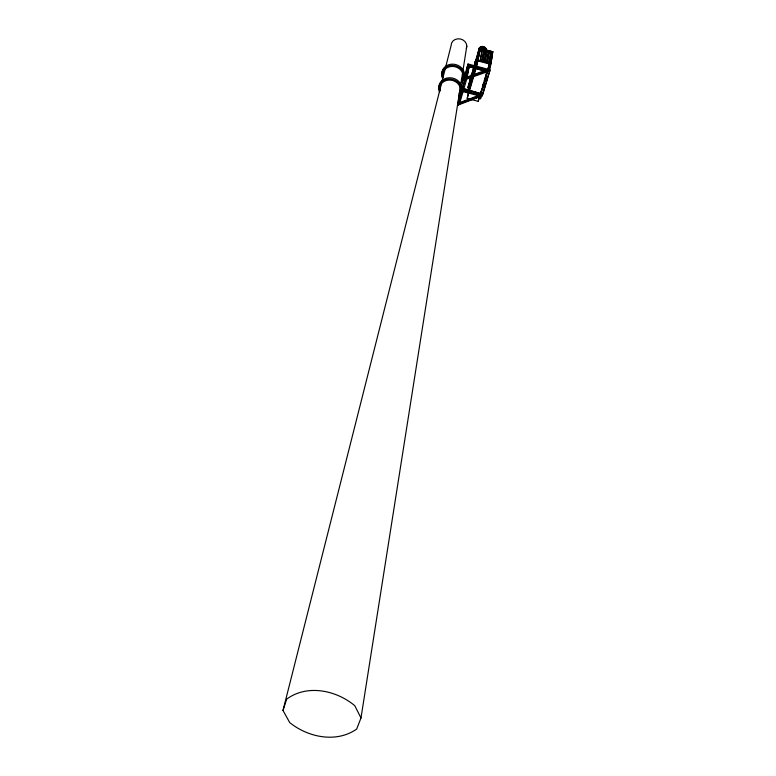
<?xml version="1.0" encoding="UTF-8"?>
<svg xmlns="http://www.w3.org/2000/svg" width="776" height="776" viewBox="0 0 776 776"><rect width="100%" height="100%" fill="white"/><g stroke="black" fill="none" stroke-linecap="round" stroke-linejoin="round"><path stroke-width="1.16" d="M441.34 84.167L282.998 710.467L289.71 722.563C308.024 737.404 336.415 743.301 356.688 729.062L360.985 717.975L466.803 46.075M490.694 65.087L489.123 64.67L488.715 66.028L490.286 66.445L492.188 56.318L490.626 55.911L489.307 63.574M461.701 90.181L482.342 95.613L489.792 70.917L464.96 79.627L467.831 64.68M493.002 51.837L479.384 48.238L493.002 51.837L491.538 56.871M480.635 93.421L489.481 63.981L491.431 52.593M489.297 68.142L489.656 66.047M489.268 68.705L489.617 66.61M491.383 56.405L491.732 54.902L490.946 54.698L490.607 56.202L491.383 56.405L491.732 54.902M490.257 64.03L489.365 69.268L487.803 68.851M489.578 68.763L489.986 67.415L488.414 66.998L488.007 68.356L489.578 68.763L490.325 64.379M489.986 67.415L491.295 59.733M490.286 66.445L492.188 56.318M482.342 95.613L457.724 104.576L457.53 105.245L482.216 95.836L490.073 69.811L468.025 64.001L461.235 87.639M488.938 63.176L490.995 52.196L489.336 51.759L488.928 53.117L487.26 62.74L488.938 63.176L490.995 52.196M487.619 71.945L481.071 93.712L462.797 88.464M481.071 93.712L463.941 88.765M486.571 62.555L488.647 51.575L486.988 51.138L486.591 52.496L484.893 62.109L486.571 62.555L488.647 51.575M478.957 98.3L480.509 98.707L481.062 95.516M487.26 62.74L489.336 51.759M484.612 60.567L486.3 50.954L484.651 50.518L482.526 61.488L484.205 61.934L484.612 60.567L482.934 60.121L484.651 50.518M471.643 99.609L478.258 101.346L478.84 97.999M484.893 62.109L486.988 51.138M484.205 61.934L486.3 50.954M481.838 61.304L483.962 50.333L482.303 49.897L481.906 51.255L480.16 60.867L481.838 61.304L483.962 50.333M480.16 60.867L482.303 49.897M478.423 58.598L478.2 59.859L477.415 59.645L477.638 58.394L478.423 58.598L476.173 66.726M473.331 74.7L479.258 54.039L478.482 53.835L468.879 87.058L469.645 87.261L472.662 76.979M476.571 66.688L480.315 49.654M468.879 87.058L478.482 53.835M469.431 99.027L467.23 98.455L468.267 92.877M468.685 90.656L469.383 86.893M469.645 87.261L472.555 76.873M466.861 77.746L469.334 65.165L486.921 69.801L467.055 77.057L469.334 65.165M474.931 68.152L469.131 66.629L484.137 71.023M459.829 101.569L461.73 91.723M464.96 79.627L468.025 64.001M457.724 104.576L459.925 93.285M442.233 80.636L451.137 45.386A7.867 6.877 11.8 0 1 460.313 38.965A7.867 6.877 11.8 0 1 466.327 48.432M457.675 105.032L465.096 79.424L466.793 78.822L459.344 104.411L457.675 105.032L465.231 79.569M466.715 75.097L469.131 66.629M473.622 67.929L467.782 88.028L473.544 68.337M474.301 65.611L479.384 48.238M474.223 66.028L479.306 48.645M468.238 90.433L477.638 58.394M468.345 90.559L480.237 50.062L489.132 52.409M477.589 59.742L479.258 54.039M469.111 90.763L475.397 68.899M467.23 98.455L468.898 92.781M469.567 90.511L475.901 68.957M482.526 61.488L482.934 60.121M491.353 53.001L490.742 55.377L491.586 55.736M481.188 90.879L480.732 92.383L482.284 92.79M482.973 84.923L482.517 86.437L484.079 86.844M483.574 82.935L483.118 84.448L484.67 84.856M484.321 80.452L484.777 78.929L486.339 79.346M485.378 76.921L484.922 78.454L486.484 78.861M485.98 74.913L485.524 76.446L487.085 76.853M486.125 74.428L486.581 72.895M478.258 101.346L479.616 96.816M480.509 98.707L480.955 97.213L479.413 96.806M282.998 710.467L286.654 699.186C306.966 683.986 336.377 690.233 354.758 705.685L360.985 717.975M459.615 102.665L479.306 95.186L463.107 90.928M460.517 102.907L465.988 100.832M469.267 99.59L478.016 96.263M465.154 78.939L490.073 69.811M467.967 77.338L480.101 72.895M482.381 86.912L483.933 87.329M481.78 88.901L483.332 89.308M469.111 85.806L469.878 86M464.096 90.365L470.974 92.169M473.263 92.771L481.275 94.876M462.913 91.587L479.112 95.846M478.249 55.077L479.035 55.28M480.567 59.5L482.245 59.946M485.301 60.751L486.979 61.188M487.667 61.372L489.346 61.818M478.239 61.013L489.481 63.981M479.432 67.735L482.905 68.657M467.753 65.106L485.786 69.859M489.161 70.752L489.792 70.917M469.131 65.844L485.621 70.189M477.25 68.763L484.214 70.606M484.175 80.937L485.737 81.344M442.368 78.192A11.349 9.758 11.7 0 1 447.151 66.503A11.349 9.758 11.7 0 1 461.487 69.316A11.349 9.758 11.7 0 1 461.613 81.955M443.193 77.27A10.204 8.769 11.7 0 1 453.999 66.542A10.204 8.769 11.7 0 1 461.798 79.977M442.64 76.931A11.339 9.758 11.7 0 1 453.844 64.224A11.339 9.758 11.7 0 1 463.156 79.055M463.01 76.62A10.185 8.769 11.7 0 1 461.322 79.656M443.465 75.999A10.185 8.769 11.7 0 1 443.319 71.431M439.342 89.628A11.485 9.816 11.7 0 1 452.786 78.143A11.485 9.816 11.7 0 1 459.179 94.42M439.42 91.907A11.504 9.826 11.7 0 1 444.25 80.151A11.504 9.826 11.7 0 1 458.781 83.003A11.504 9.826 11.7 0 1 458.926 95.729M460.343 90.326A10.331 8.827 11.7 0 1 459.363 92.431M440.235 88.551A10.331 8.827 11.7 0 1 442.058 82.004M460.517 86.854A10.331 8.827 11.7 0 1 460.575 89.221M440.254 90.976A10.34 8.827 11.7 0 1 451.186 80.2A10.34 8.827 11.7 0 1 459.111 93.741M479.18 51.206A3.832 3.347 9.6 0 1 481.75 46.482A3.832 3.347 9.6 0 1 486.387 50.1M479.112 51.614A3.832 3.347 9.6 0 1 481.673 46.89A3.832 3.347 9.6 0 1 486.31 50.508M477.774 54.815A3.851 3.356 9.6 0 1 478.375 53.175M477.851 54.398A3.851 3.356 9.6 0 1 478.452 52.768M477.929 53.99A3.851 3.347 9.6 0 1 478.52 52.351M478.511 54.883A3.841 3.347 9.6 0 1 478.084 53.175M479.035 52.021A3.832 3.347 9.6 0 1 480.664 47.559A3.832 3.347 9.6 0 1 485.815 49.198M478.53 50.721A3.832 3.347 9.6 0 1 481.527 47.705A3.832 3.347 9.6 0 1 485.747 49.606M478.385 51.536A3.841 3.347 9.6 0 1 478.976 49.897M480.441 48.781A3.841 3.347 9.6 0 1 484.263 49.082M478.452 51.129A3.832 3.347 9.6 0 1 481.45 48.112A3.832 3.347 9.6 0 1 485.669 50.013M475.281 64.524A3.802 3.298 9.8 0 1 475.445 61.217M475.213 64.932A3.802 3.298 9.8 0 1 475.368 61.634M474.708 63.651A3.802 3.298 9.8 0 1 475.29 62.041M475.058 65.747A3.812 3.298 9.8 0 1 475.213 62.449M474.475 64.883A3.812 3.298 9.8 0 1 475.058 63.273M474.553 64.476A3.812 3.298 9.8 0 1 475.135 62.856M470.906 76.63A3.783 3.259 9.9 0 1 471.488 75.039M471.061 75.806A3.773 3.249 9.9 0 1 471.643 74.215M471.178 79.123A3.783 3.259 9.9 0 1 470.751 77.454M470.285 79.938A3.793 3.259 9.9 0 1 470.867 78.347M470.363 79.53A3.793 3.259 9.9 0 1 470.945 77.93M471.255 78.716A3.783 3.259 9.9 0 1 470.828 77.047M470.13 80.772A3.793 3.259 9.9 0 1 470.712 79.181M470.983 76.223A3.783 3.249 9.9 0 1 471.565 74.632M470.052 81.189A3.793 3.259 9.9 0 1 470.634 79.598"/></g></svg>
